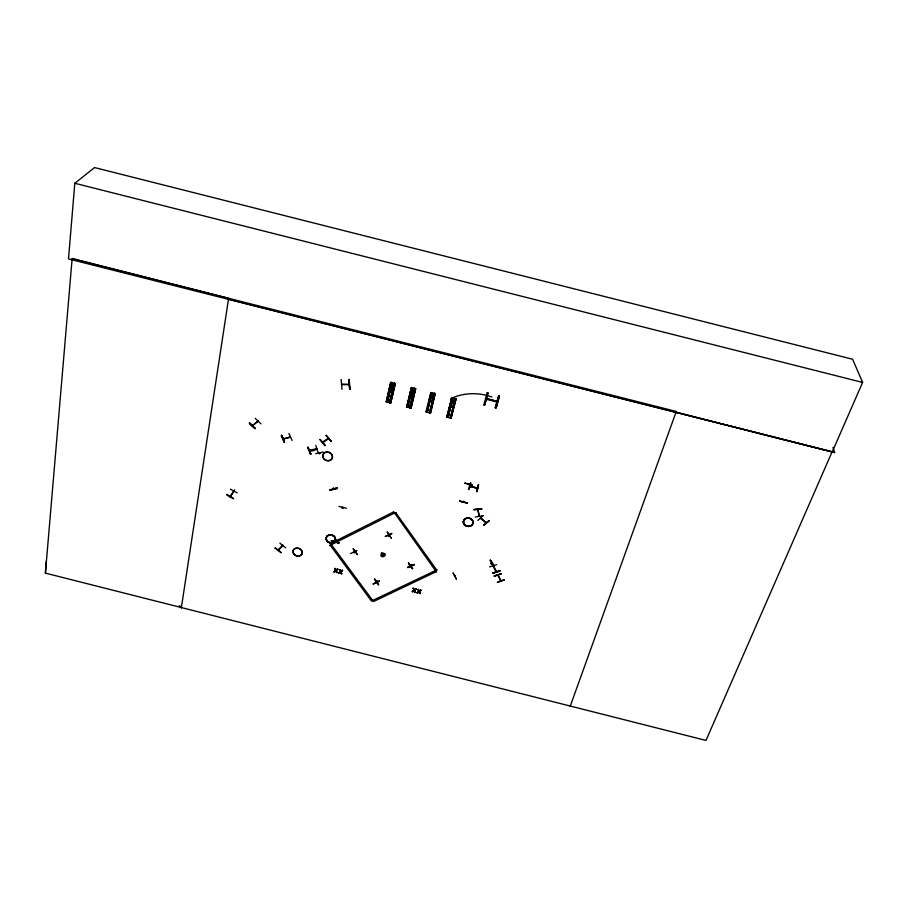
<?xml version="1.0" encoding="UTF-8"?>
<svg xmlns="http://www.w3.org/2000/svg" width="908" height="908" viewBox="0 0 908 908"><rect width="100%" height="100%" fill="white"/><g stroke="black" fill="none" stroke-linecap="round" stroke-linejoin="round"><path stroke-width="1.36" d="M482.988 515.721L475.281 516.992M493.214 566.558C495.927 565.593 484.6 552.597 493.589 566.286M478.743 515.687L478.936 516.289L479.152 515.199M335.461 541.009L335.041 541.645L335.324 540.623M342.861 507.867L342.35 508.332L342.566 507.379M480.786 517.719L480.593 517.878M228.487 299.152L832.148 451.719L705.981 740.429L45.4 573.118L46.319 561.144M74.819 183.268L68.497 258.916L832.227 451.934L862.6 382.438L852.623 359.25L94.568 167.571L74.819 183.268L862.6 382.438M45.4 573.118L72.129 258.769L676.267 411.449L570.235 706.186L570.349 705.561M492.057 563.187L491.217 563.845L491.875 562.994M497.482 582.493L504.36 579.713M500.739 580.064L500.694 581.109L500.433 580.087M501.193 573.799L494.202 576.217L501.171 573.788M500.603 580.587L497.947 575.297M500.671 580.008L500.955 580.473M501.239 573.663L494.043 575.888M499.775 570.826L492.749 573.152L499.945 571.166M497.879 574.605L497.856 575.695L497.629 574.696M498.015 574.707L500.91 580.882M496.404 571.404L496.086 572.029L496.12 570.939M496.438 571.393L490.445 560.213M489.616 566.864L496.619 564.674M493.055 565.582L493.373 566.195M493.248 566.547L493.305 565.502M491.932 563.607L491.761 562.96M491.217 563.845L491.273 563.119M376.763 581.835L377.467 581.245M389.089 535.391L388.556 535.663M489.071 520.704L483.635 525.391L489.106 520.761M289.538 437.111C291.15 436.612 289.084 438.235 289.686 436.725M485.712 522.259L486.416 522.441M486.382 522.463L486.143 522.668M483.692 525.391L489.083 520.534M181.294 608.054L228.623 298.323L72.163 258.474M483.045 515.562L477.892 520.443M410.473 566.013L411.063 565.366M480.899 518.15L481.081 518.343M481.354 518.105L481.07 518.763M316.926 448.711L309.639 450.152M481.739 508.9L473.874 509.524L481.751 508.923M486.325 522.849L480.956 517.764M495.269 407.749L498.753 395.616L495.393 407.681L496.143 407.93L499.445 395.843L496.154 407.976L495.325 407.363M479.197 515.267L479.322 515.721M478.028 509.127L477.835 510.285L477.756 509.15M477.824 510.217L478.13 509.252M478.516 484.713L476.689 491.387M476.745 487.902L477.404 488.379L477.495 487.664M477.642 487.778L477.324 488.413M471.967 486.45L476.791 488.277L476.859 487.573M456.361 579.156L453.194 572.937M483.851 404.854L484.52 404.991L487.936 392.892L487.221 392.767L483.839 404.877L484.804 404.707M454.885 575.536L454.885 576.24L455.294 575.786M455.521 575.513L454.919 576.262M472.364 485.247L464.68 483.067L472.421 485.054M477.426 488.368L469.879 486.45L470.106 485.791M468.471 489.537L470.775 482.761L468.925 489.423M454.772 575.649L455.396 575.831M469.924 485.825L470.548 486.688L470.639 485.928M470.571 486.631L470.696 486.018M468.539 484.634L468.335 483.907M468.63 484.622L468.71 483.919M463.409 501.874L463.545 501.273M463.909 501.318L463.863 501.727M282.706 545.175L278.37 549.715M282.127 545.969L282.921 545.322M330.433 543.347L373.494 601.539L436.464 571.563M330.058 545.061L371.497 601.039L436.918 569.872M497.051 401.325L486.506 398.601L497.051 401.325L496.846 402.074M419.575 593.469L419.008 591.721L417.078 592.833L418.77 591.29L417.986 589.417L418.543 589.564C418.304 593.31 423.173 587.714 419.326 591.71L420.132 593.605L419.008 591.721M420.132 593.605L419.371 591.471L420.994 590.177M417.078 592.833L418.77 591.29M418.724 591.528L417.986 589.417M419.099 591.278L418.543 589.564M414.343 590.087L413.231 588.225L414.025 590.098L412.334 591.641L414.252 590.518L415.376 592.402L414.627 590.268L416.239 588.974L414.343 590.087L415.648 588.827M415.376 592.402L414.57 590.506L416.239 588.974M414.252 590.518L412.924 591.789M414.82 592.266L415.433 592.175M413.787 588.361L413.231 588.225M412.334 591.641L414.025 590.098M342.373 508.264L342.543 507.64M335.404 541.599L335.449 541.077M390.69 382.404L386.263 401.869L390.678 382.393L395.286 383.585L390.724 403.016L395.264 383.585M386.206 401.835L386.763 401.994L391.042 382.336L386.502 401.835L390.781 403.016M387.069 402.062L391.825 382.62M391.813 382.54L387.534 402.187M387.5 402.176L392.018 382.756M346.527 508.287L338.99 506.46M338.798 542.973C315.814 536.185 354.608 547.399 331.397 541.009M389.997 402.823L394.254 383.165L389.407 402.675L390.02 402.823L395.025 383.369L390.542 402.88M389.691 402.664L394.254 383.165L389.918 402.8M394.719 383.448L390.213 402.88M412.504 568.726L408.441 563.028L412.561 568.499M414.332 564.765C408.498 565.264 402.743 570.803 414.32 564.708M409.905 566.286L409.996 565.877M410.416 565.082L409.905 566.331M410.711 564.924L410.427 566.07L410.779 565.502M410.813 564.946L411.097 565.344M408.532 562.96L412.595 568.658M406.466 406.954L407.09 407.113L411.483 387.58M406.841 406.977L411.472 387.5L415.728 388.749L411.029 408.135L415.66 388.749M406.988 407.102L411.472 387.5L406.568 406.988M412.493 387.92L411.891 387.75L407.295 407.181L412.516 387.92L407.84 407.317L407.238 407.147M407.579 407.159L412.243 387.705M414.32 388.386L409.712 407.805L414.343 388.397L414.945 388.545L410.257 407.942L409.656 407.783M409.996 407.783L414.684 388.329M415.149 388.613L410.756 407.976M381.508 552.983C378.216 561.144 391.348 553.608 381.655 552.904M425.977 411.891L430.789 392.54L435.114 393.493L430.517 413.061L426.056 411.914M426.567 412.039L431.062 392.528M426.828 412.107L431.902 392.665L427.327 412.243L426.737 412.073M429.439 412.697L434.319 393.357M429.666 412.845L434.33 393.3M430.006 412.936L435.114 393.493L430.54 413.061M331.454 540.771L338.866 542.689M459.766 501.046L467.382 503.157M451.242 418.282L446.679 417.124L451.707 397.829M446.952 417.113L452.002 397.749L447.258 417.271L446.657 417.113M447.031 417.135L452.014 397.817L455.986 398.771L451.219 418.293M452.479 398.033L447.451 417.317L452.774 397.942L448.03 417.464M447.95 417.453L452.797 398.022M448.053 417.464L452.774 397.942M455.203 398.578L450.402 418.089L455.226 398.646M450.629 418.145L455.986 398.771L450.947 418.134M450.709 418.157L455.691 398.862M378.727 584.763L374.788 578.918M391.212 538.104L387.387 532.088M376.048 581.404L375.923 582.414L376.332 581.79M388.669 535.629L388.908 534.755M436.396 571.915L394.696 513.145M376.355 581.937L375.628 581.96M389.169 534.699L389.237 535.641M377.013 582.051L377.331 581.131M394.617 513.474L395.956 512.521M330.319 543.688L393.777 511.851M375.946 581.37L375.651 581.529M389.135 535.323L388.488 535.629L388.545 534.914M329.945 545.402L394.605 512.997M484.736 405.093L488.039 393.016L487.142 392.789M385.276 536.424L391.961 533.427L385.514 536.503M373.063 583.867L379.306 580.904M476.609 491.591L478.527 484.724L477.029 491.682M459.72 501.205L467.427 502.975L459.732 501.159M486.313 399.282L496.869 401.994M355.425 551.167L355.97 550.986L355.425 551.916L355.857 550.963M354.449 552.212L354.131 552.37M354.086 552.802L353.791 551.837M354.37 552.7L354.006 551.724M353.144 548.909L357.377 554.652L353.257 548.693M341.737 573.822L340.943 571.677L342.509 570.372L340.636 571.484L339.49 569.611L340.273 571.734L338.695 573.05L340.591 571.927L341.737 573.822L340.943 571.677M340.636 571.484L341.919 570.224M340.875 571.904L342.509 570.372M340.057 569.747L339.422 569.838M339.286 573.198L338.695 573.05M340.273 571.734L339.49 569.611M340.591 571.927L341.181 573.686M335.767 570.95L333.94 571.847L335.517 570.53L334.734 568.408L335.881 570.281L337.753 569.168L336.119 570.701L336.993 572.619L335.835 570.723L336.437 572.483M336.993 572.619L336.198 570.474L337.753 569.168M335.517 570.53L334.734 568.408M335.881 570.281L337.163 569.021M333.94 571.847L335.597 570.303M335.302 568.556L334.666 568.635M334.53 572.006L335.835 570.723M335.302 541.701L335.574 540.691M342.384 508.355L342.679 507.266M342.645 508.423L342.94 507.322M333.769 488.425L333.043 488.3L333.735 488.436M333.293 488.924L333.1 488.345M258.122 421.221L257.191 421.709L257.815 420.903M388.567 535.345L388.999 535.834L388.953 535.232M283.08 439.063L290.208 436.986M285.679 547.853L279.88 543.154M309.503 450.538L310.264 450.697L309.685 450.47M324.792 445.658L320.104 439.427L325.155 445.295M328.06 438.394L328.333 438.723M328.219 438.7L328.696 438.689M323.157 452.025L315.78 453.682M328.651 438.087L322.692 441.958M281.083 552.745L275.351 547.91L275.022 548.387M319.491 452.615L319.639 453.739L320.059 453.16M319.502 453.614L319.752 452.559M319.684 453.24L319.877 452.683M278.597 549.964L282.763 545.719M278.835 549.964L278.665 549.397M278.506 550.327L278.983 549.544M322.964 442.037L322.715 441.98M335.097 541.054L335.154 540.952A4.767 3.973 18.4 0 0 330.489 534.823A4.767 3.973 18.4 0 0 326.982 540.793A4.767 3.973 18.4 0 0 335.086 541.02L335.041 541.543M318.106 452.354L315.746 445.419M316.143 448.563L316.188 448.892M316.835 448.473C317.391 450.096 307.347 452.445 310.139 450.028M307.63 447.406L310.388 454.238L310.876 453.932M310.343 450.311L310.252 450.073M307.937 447.326L310.865 453.932M310.797 454.136L308.107 447.122M290.378 436.635L290.174 437.293L283.08 439.007L283.194 438.326M288.937 433.457L292.058 440.414M284.42 442.162L281.616 435.284L284.454 442.139M283.909 438.496L283.705 438.201M233.606 498.492L226.966 494.44M233.662 491.319L234.014 490.763M230.666 495.564C226.183 502.567 241.732 478.981 230.507 496.54M230.439 496.562L230.893 495.7M233.64 490.695L233.549 491.648M230.337 489.117L237.136 492.908M258.178 421.062L252.572 425.829L253.06 424.933M255.318 428.372C248.803 424.853 245.966 418.157 255.284 428.394M257.997 421.414L257.986 420.869M253.253 425.08L253.116 424.831M255.193 418.304L260.993 423.866M233.424 498.787L226.716 494.86M275.238 548.126L281.298 552.541M492.999 565.99L496.04 571.995L496.029 571.28M453.103 573.152L456.384 578.918M388.352 535.436L388.942 535.868M325.053 445.488L319.991 439.62M252.379 425.636L257.713 421.255M477.687 509.536L477.721 510.148M249.552 423.014L254.955 428.769M281.174 435.545L284.352 442.298M338.763 572.823L340.352 571.507M419.144 591.051L420.404 590.03M417.669 592.981L418.951 591.948M378.477 584.888L374.414 579.27M322.828 442.639L328.628 438.689M409.78 565.99L410.405 565.775M478.096 510.262L478.005 509.524M350.613 553.596L356.867 550.554M407.76 567.466L414.15 564.436M373.245 584.139L379.487 581.211M326.131 435.534L331.193 441.413M281.616 435.284L284.329 442.321M491.183 563.618L491.784 563.346M499.82 570.633L492.783 573.175L499.82 570.882M497.312 582.21L504.349 579.894M391.28 538.035L387.114 532.054M337.277 488.538L329.979 490.116L337.14 488.198M429.915 412.902L435.091 393.561M410.427 407.976L410.984 408.135M481.705 509.048L473.942 509.797M479.118 515.608C477.687 508.855 477.165 506.199 479.14 515.653M486.132 523.087L480.593 518.32M341.556 384.197L349.183 384.266L349.251 379.487M341.59 384.606L349.217 384.686L350.034 389.453L349.228 379.476M341.976 389.373L341.136 379.396M469.969 486.2L477.472 488.095M406.761 406.954L410.791 407.896M337.084 569.248L337.674 569.395M341.839 570.451L342.429 570.599M415.592 589.065L416.182 589.213M420.359 590.268L420.937 590.416M334.019 571.62L334.609 571.768M412.38 591.403L412.97 591.551M417.135 592.606L417.725 592.754M498.628 395.684L499.514 395.911M390.576 384.345L394.56 385.355M410.984 389.498L414.979 390.508M430.619 394.469L434.614 395.468M451.48 399.736L455.476 400.746M390.27 385.673L394.254 386.683M410.666 390.826L414.661 391.836M430.29 395.786L434.285 396.796M451.14 401.052L455.135 402.062M389.816 387.648L393.8 388.658M410.2 392.801L414.184 393.811M429.802 397.761L433.797 398.76M450.629 403.016L454.613 404.026M389.407 389.407L393.402 390.417M409.78 394.56L413.764 395.559M429.37 399.509L433.354 400.519M450.186 404.764L454.17 405.774M388.953 391.382L392.937 392.392M409.304 396.524L413.288 397.534M428.882 401.472L432.866 402.482M449.676 406.727L453.659 407.737M387.012 399.826L390.985 400.825M407.295 404.945L411.256 405.944M426.794 409.871L430.755 410.87M447.508 415.104L451.469 416.102M675.983 412.243L834.781 452.683L832.965 447.451M179.239 605.659L181.396 607.429M395.865 512.85L436.85 570.224M393.686 512.18L394.515 513.326M413.174 588.452L413.969 590.325M329.979 490.138C336.346 487.097 342.872 487.448 329.888 489.832M348.842 379.476L349.625 389.43M450.924 398.544A48.884 43.346 10.1 0 1 491.875 397.023M431.902 392.665L427.101 412.096L431.924 392.744M381.746 554.05L382.189 555.662L384.039 555.424L383.596 553.812L381.746 554.05M331.238 441.277L326.188 435.386L331.238 441.277M473 523.383L472.989 523.371A4.903 4.188 10 0 0 466.837 518.059A4.903 4.188 10 0 0 464.862 525.04A4.88 4.165 10 0 0 472.932 523.462A4.869 4.154 10 0 0 466.837 518.184A4.88 4.165 10 0 0 464.862 525.142A4.869 4.154 10 0 0 472.92 523.451A4.88 4.165 10 0 0 466.826 518.184A4.869 4.154 10 0 0 464.862 525.13A4.903 4.188 10 0 0 472.966 523.36M293.851 553.903A4.71 3.882 19.8 0 0 301.831 554.118A4.71 3.882 19.8 0 0 297.211 548.035A4.71 3.882 19.8 0 0 293.851 553.903M293.772 554.073A4.722 3.893 19.8 0 0 301.774 554.3A4.722 3.893 19.8 0 0 297.143 548.194A4.722 3.893 19.8 0 0 293.772 554.073M326.925 540.975A4.767 3.973 18.4 0 0 335.029 541.191A4.767 3.973 18.4 0 0 330.433 534.994A4.767 3.973 18.4 0 0 326.925 540.975M330.489 534.823A4.767 3.973 18.4 0 0 326.982 540.805A4.756 3.961 18.4 0 0 335.075 541.02A4.767 3.973 18.4 0 0 330.489 534.823A4.756 3.961 18.4 0 0 326.994 540.793A4.767 3.973 18.4 0 0 335.086 541.009A4.756 3.961 18.4 0 0 330.489 534.835M323.577 458.529A4.971 4.29 21.2 0 0 332.022 458.688A4.971 4.29 21.2 0 0 327.221 452.036A4.971 4.29 21.2 0 0 323.577 458.529M323.634 458.449A4.937 4.256 21.2 0 0 332.01 458.608A4.937 4.256 21.2 0 0 327.243 452.002A4.937 4.256 21.2 0 0 323.634 458.449M464.907 524.949A4.858 4.154 10 0 0 472.943 523.28A4.858 4.154 10 0 0 466.86 518.025A4.858 4.154 10 0 0 464.907 524.949"/></g></svg>
